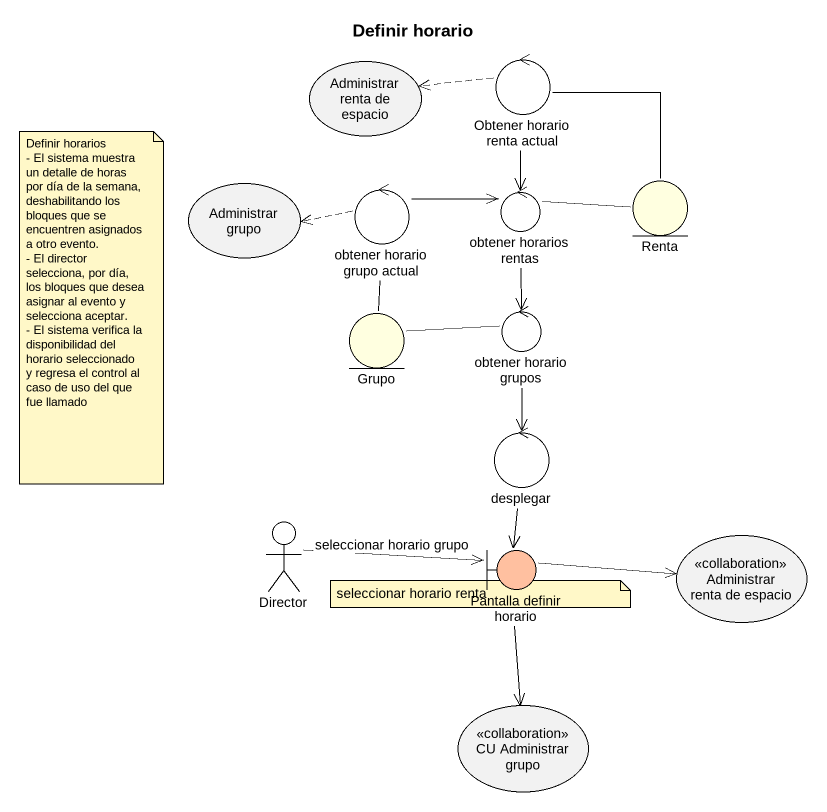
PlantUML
@startuml
title Definir horario
control "Obtener horario renta actual" as Obtener_horario_renta_actual
usecase "Administrar renta de espacio" as Administrar_renta_de_espacio
usecase "Administrar grupo" as Administrar_grupo
control "obtener horario grupo actual" as obtener_horario_grupo_actual
control "obtener horarios rentas" as obtener_horarios_rentas
entity Renta #FFFFE0
entity Grupo #FFFFE0
control "obtener horario grupos" as obtener_horario_grupos
control desplegar
actor Director
boundary "Pantalla definir horario" as Pantalla_definir_horario #FFC0A0
usecase "Administrar renta de espacio" as Administrar_renta_de_espacio_2 <<collaboration>>
usecase "CU Administrar grupo" as CU_Administrar_grupo <<collaboration>>
Obtener_horario_renta_actual .left.> Administrar_renta_de_espacio
Obtener_horario_renta_actual --> obtener_horarios_rentas
Obtener_horario_renta_actual -- Renta
obtener_horario_grupo_actual .left.> Administrar_grupo
obtener_horario_grupo_actual -right-> obtener_horarios_rentas
obtener_horario_grupo_actual -- Grupo
obtener_horarios_rentas -right- Renta
obtener_horarios_rentas --> obtener_horario_grupos
obtener_horario_grupos -left- Grupo
obtener_horario_grupos --> desplegar
desplegar --> Pantalla_definir_horario
Director -right-> Pantalla_definir_horario : seleccionar horario grupo
Pantalla_definir_horario -right-> Administrar_renta_de_espacio_2
Pantalla_definir_horario --> CU_Administrar_grupo
note as N1
  Definir horarios
  - El sistema muestra un detalle de horas por día de la semana, deshabilitando los bloques que se encuentren asignados a otro evento.
  - El director selecciona, por día, los bloques que desea asignar al evento y selecciona aceptar.
  - El sistema verifica la disponibilidad del horario seleccionado y regresa el control al caso de uso del que fue llamado
end note
note as N2
  seleccionar horario renta
end note
@enduml
